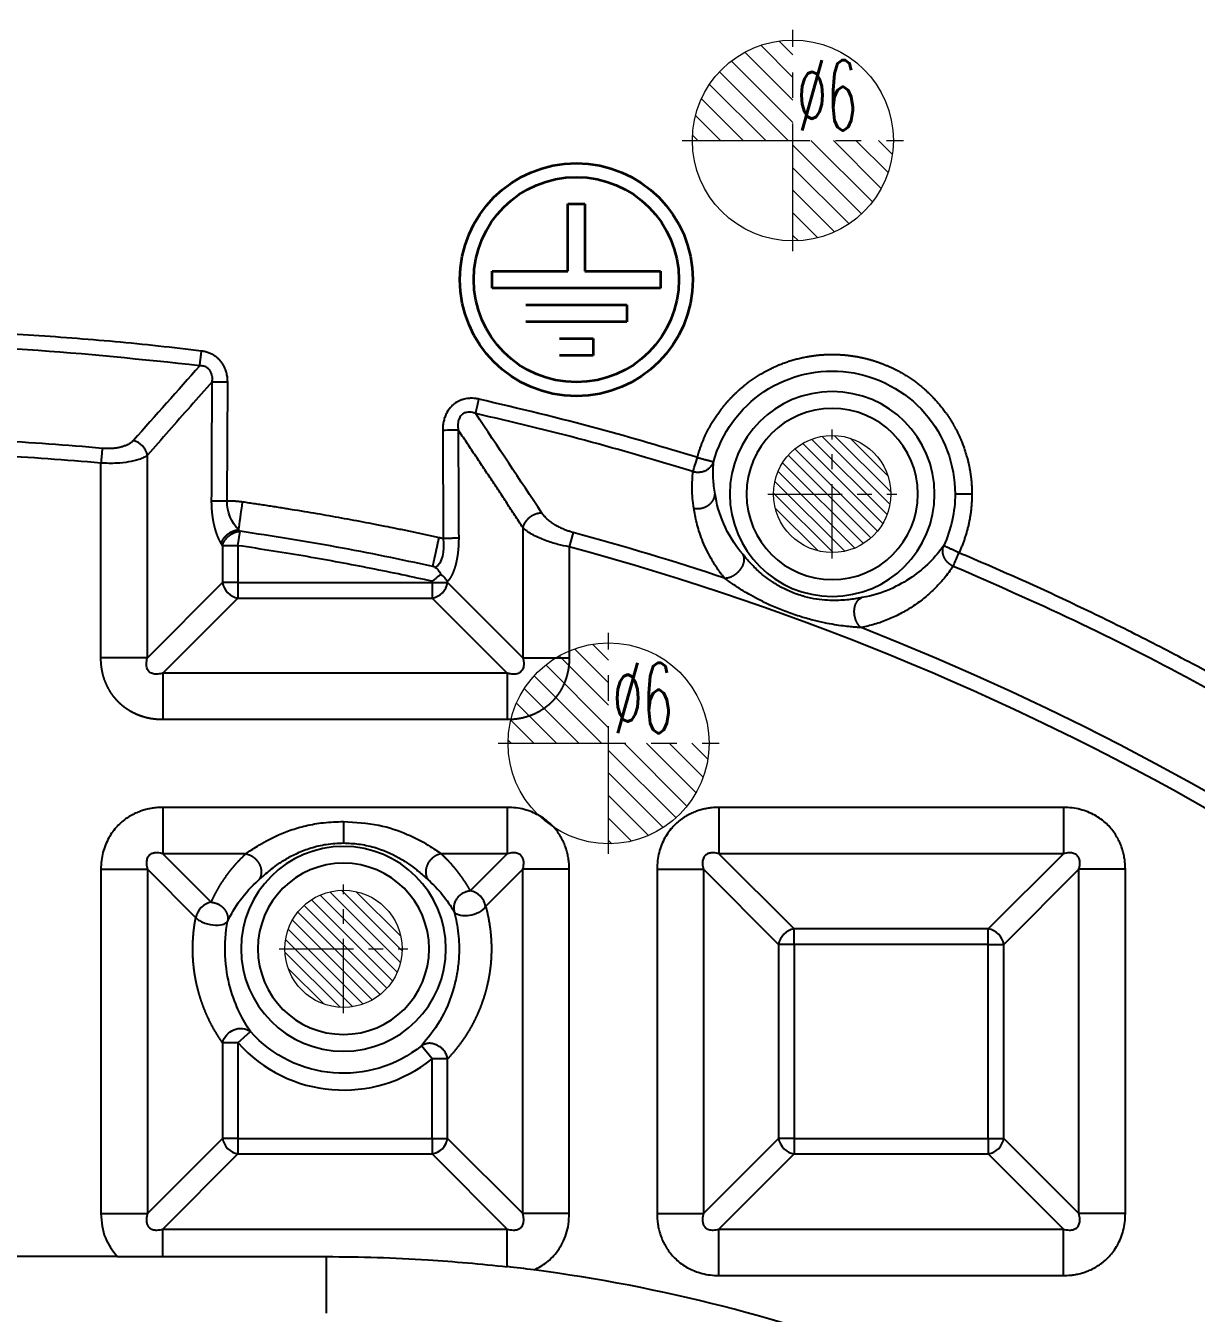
# Model space of a CAD drawing. Header units: millimetres. Extents: x 2595 to 3308, y 1499 to 1823.
# Drawn here: x 3153.11 to 3188.04, y 1719.47 to 1757.92 of the extents above; entities that cross this region are included whole.
import ezdxf
from ezdxf.lldxf.tags import DXFTag

# ---------------------------------------------------------------- set-up
doc = ezdxf.new("R2010")
doc.units = ezdxf.units.MM
doc.linetypes.add('CENTER', pattern=[2, 1.25, -0.25, 0.25, -0.25])
doc.layers.add('5', color=7, linetype='Continuous', true_color=0xffffff)
for name, color, linetype, lineweight in [('epin', 13, 'Continuous', 9), ('insert', 85, 'Continuous', 20), ('粗实线层', 7, 'Continuous', 35)]:
    doc.layers.add(name, color=color, linetype=linetype, lineweight=lineweight)
doc.styles.add('TXT05', font='txt.shx', dxfattribs={"width": 0.5, "bigfont": 'gbcbig.shx'})
tags = doc.linetypes.add('DASHED', pattern=[25.72, 12.86, -12.86]).pattern_tags.tags
tags[6:7] = [DXFTag(74, 4), DXFTag(75, 0), DXFTag(340, '0'), DXFTag(46, 0.0), DXFTag(50, 0.0), DXFTag(44, 0.0), DXFTag(45, 0.0)]
tags[4:5] = [DXFTag(74, 4), DXFTag(75, 0), DXFTag(340, '0'), DXFTag(46, 0.0), DXFTag(50, 0.0), DXFTag(44, 0.0), DXFTag(45, 0.0)]

# ---------------------------------------------------------------- blocks, each defined once
blk = doc.blocks.new('epin_ejp_6')
at = {"layer": 'epin'}
h = blk.add_hatch(dxfattribs=at)
h.set_pattern_fill('_ANSI31', color=123, scale=0.15, angle=90, style=0)
h.set_pattern_definition([(135, (-2656.51364, 153.2396), (-0.336759605, -0.336759605), [])])
h.paths.add_polyline_path([(0, 3, 0.414214), (-3, 0), (0, 0)])
h.paths.add_polyline_path([(3, 0), (0, 0), (0, -3, 0.414214)])
at = {"layer": 'epin', "color": 1, "linetype": 'CENTER', "ltscale": 3.048}
for p, q in [((0, -3.3), (0, 3.3)), ((-3.3, 0), (3.3, 0))]:
    blk.add_line(p, q, dxfattribs=at)
at = {"layer": 'epin'}
blk.add_circle((0, 0), 3, dxfattribs=at)
at = {"layer": 'epin', "color": 6, "style": 'TXT05', "width": 0.5}
blk.add_text('%%c6', height=2.1, dxfattribs=at).set_placement((0.12, 0.3))
blk = doc.blocks.new('insert_cir_3.5')
at = {"layer": 'insert'}
h = blk.add_hatch(dxfattribs=at)
h.set_pattern_fill('_ANSI31', color=123, scale=0.0875, angle=90, style=0)
h.set_pattern_definition([(135, (65.77148, -1049.4987), (-0.1964431, -0.1964431), [])])
h.paths.add_polyline_path([(-1.75, 0, 1), (1.75, 0, 1)])
at = {"layer": 'insert', "color": 1, "linetype": 'CENTER', "ltscale": 1.778}
for p, q in [((0, -1.925), (0, 1.925)), ((-1.925, 0), (1.925, 0))]:
    blk.add_line(p, q, dxfattribs=at)
at = {"layer": 'insert'}
blk.add_circle((0, 0), 1.75, dxfattribs=at)

msp = doc.modelspace()

# ---------------------------------------------------------------- linework, layer by layer
at = {"layer": '5', "color": 7, "linetype": 'Continuous'}
for p, q in [((3159.116, 1743.733), (3159.132, 1747.283)), ((3165.55, 1745.849), (3165.564, 1742.612)), ((3156.735, 1739.048), (3156.735, 1745.095)), ((3155.348, 1739.048), (3155.348, 1744.858)), ((3159.44, 1742.395), (3159.503, 1742.826)), ((3167.941, 1742.937), (3167.941, 1739.048)), ((3169.443, 1742.787), (3169.327, 1742.358)), ((3159.44, 1742.395), (3158.978, 1742.395)), ((3158.978, 1742.395), (3158.978, 1741.292)), ((3159.44, 1742.395), (3159.44, 1741.292)), ((3169.327, 1742.358), (3169.327, 1739.048)), ((3156.735, 1739.048), (3158.978, 1741.292)), ((3159.44, 1741.292), (3158.978, 1741.292)), ((3159.44, 1741.292), (3165.235, 1741.292)), ((3159.44, 1741.292), (3159.44, 1740.829)), ((3165.235, 1741.292), (3165.235, 1741.331)), ((3165.235, 1741.292), (3165.697, 1741.292)), ((3165.235, 1741.292), (3165.235, 1740.829)), ((3165.697, 1741.292), (3165.697, 1741.33)), ((3167.941, 1739.048), (3165.697, 1741.292)), ((3157.197, 1738.586), (3159.44, 1740.829)), ((3159.44, 1740.829), (3165.235, 1740.829)), ((3167.479, 1738.586), (3165.235, 1740.829)), ((3156.735, 1739.048), (3155.348, 1739.048)), ((3167.941, 1739.048), (3169.327, 1739.048)), ((3167.479, 1738.586), (3157.197, 1738.586)), ((3157.197, 1738.586), (3157.197, 1737.2)), ((3167.479, 1738.586), (3167.479, 1737.2)), ((3167.479, 1737.2), (3157.197, 1737.2)), ((3167.479, 1734.579), (3157.197, 1734.579)), ((3157.197, 1734.579), (3157.197, 1733.193)), ((3173.796, 1734.579), (3173.796, 1733.193)), ((3184.078, 1734.579), (3173.796, 1734.579)), ((3157.197, 1733.193), (3158.642, 1731.748)), ((3167.479, 1733.193), (3166.37, 1732.085)), ((3184.078, 1733.193), (3173.796, 1733.193)), ((3173.796, 1733.193), (3176.039, 1730.95)), ((3184.078, 1733.193), (3181.834, 1730.95)), ((3155.348, 1732.731), (3155.348, 1722.449)), ((3156.735, 1732.731), (3156.735, 1722.449)), ((3156.735, 1732.731), (3158.18, 1731.286)), ((3167.941, 1732.731), (3166.832, 1731.622)), ((3167.941, 1722.449), (3167.941, 1732.731)), ((3169.327, 1732.731), (3167.941, 1732.731)), ((3169.327, 1722.449), (3169.327, 1732.731)), ((3171.947, 1732.731), (3171.947, 1722.449)), ((3173.334, 1732.731), (3175.577, 1730.488)), ((3173.334, 1732.731), (3173.334, 1722.449)), ((3184.54, 1732.731), (3182.296, 1730.488)), ((3184.54, 1722.449), (3184.54, 1732.731)), ((3185.926, 1732.731), (3184.54, 1732.731)), ((3185.926, 1722.449), (3185.926, 1732.731)), ((3176.039, 1730.488), (3176.039, 1730.95)), ((3181.834, 1730.95), (3176.039, 1730.95)), ((3181.834, 1730.488), (3181.834, 1730.95)), ((3175.577, 1730.488), (3175.577, 1724.693)), ((3176.039, 1730.488), (3175.577, 1730.488)), ((3176.039, 1730.488), (3176.039, 1724.693)), ((3181.834, 1730.488), (3176.039, 1730.488)), ((3181.834, 1730.488), (3182.296, 1730.488)), ((3181.834, 1724.693), (3181.834, 1730.488)), ((3182.296, 1724.693), (3182.296, 1730.488)), ((3159.44, 1727.55), (3159.814, 1727.883)), ((3159.44, 1727.55), (3158.978, 1727.55)), ((3158.978, 1727.55), (3158.978, 1724.693)), ((3159.44, 1727.55), (3159.44, 1724.693)), ((3165.235, 1727.071), (3164.921, 1727.462)), ((3165.235, 1724.693), (3165.235, 1727.071)), ((3165.697, 1727.071), (3165.235, 1727.071)), ((3165.697, 1724.693), (3165.697, 1727.071)), ((3156.735, 1722.449), (3158.978, 1724.693)), ((3159.44, 1724.693), (3158.978, 1724.693)), ((3159.44, 1724.693), (3159.44, 1724.23)), ((3159.44, 1724.693), (3165.235, 1724.693)), ((3165.235, 1724.693), (3165.697, 1724.693)), ((3165.235, 1724.693), (3165.235, 1724.23)), ((3167.941, 1722.449), (3165.697, 1724.693)), ((3173.334, 1722.449), (3175.577, 1724.693)), ((3176.039, 1724.693), (3175.577, 1724.693)), ((3176.039, 1724.693), (3176.039, 1724.23)), ((3176.039, 1724.693), (3181.834, 1724.693)), ((3181.834, 1724.693), (3182.296, 1724.693)), ((3181.834, 1724.693), (3181.834, 1724.23)), ((3184.54, 1722.449), (3182.296, 1724.693)), ((3157.197, 1721.987), (3159.44, 1724.23)), ((3159.44, 1724.23), (3165.235, 1724.23)), ((3167.479, 1721.987), (3165.235, 1724.23)), ((3173.796, 1721.987), (3176.039, 1724.23)), ((3176.039, 1724.23), (3181.834, 1724.23)), ((3184.078, 1721.987), (3181.834, 1724.23)), ((3155.348, 1722.449), (3156.735, 1722.449)), ((3171.947, 1722.449), (3173.334, 1722.449)), ((3157.197, 1721.987), (3167.479, 1721.987)), ((3167.479, 1720.856), (3167.479, 1721.987)), ((3173.796, 1721.987), (3184.078, 1721.987)), ((3184.078, 1720.601), (3184.078, 1721.987)), ((3157.197, 1721.165), (3162.086, 1721.165)), ((3173.796, 1720.601), (3184.078, 1720.601))]:
    msp.add_line(p, q, dxfattribs=at)
at = {"layer": '5', "color": 7, "linetype": 'Continuous', "extrusion": (0, 0, -1)}
for centre, radius in [((-3177.176, 1743.938), 3.058), ((-3177.176, 1743.938), 2.557), ((-3162.589, 1730.357), 3.058), ((-3162.589, 1730.357), 2.557)]:
    msp.add_circle(centre, radius, dxfattribs=at)
for centre, radius, start, end in [((-3148.002, 1669.494), 100.07, 313.95835, 233.17746), ((-3148.002, 1669.494), 99.038, 101.06, 232.89885), ((-3162.589, 1730.357), 3.717, 231.1512, 318.2891)]:
    msp.add_arc(centre, radius, start, end, dxfattribs=at)
at = {"layer": '5', "color": 7, "linetype": 'DASHED'}
for radius, start, end in [(100.573, 306.62661, 226.18317), (100.572, 306.62578, 226.19708)]:
    msp.add_arc((3148.002, 1669.494), radius, start, end, dxfattribs=at)
at = {"layer": '5', "color": 7, "linetype": 'Continuous'}
for centre, radius, start, end in [((3148.002, 1669.494), 100.547, 306.63636, 233.36364), ((3148.002, 1669.494), 99.282, 307.04882, 79.04876), ((3148.002, 1669.494), 99.081, 307.09253, 78.95021), ((3148.002, 1663.458), 82.176, 84.84318, 87.07028), ((3148.002, 1663.458), 81.732, 84.84318, 87.07028), ((3148.002, 1663.458), 82.176, 71.58623, 74.87579), ((3148.002, 1663.458), 81.732, 15.12421, 74.87579), ((3148.002, 1663.458), 82.176, 15.12421, 68.56261), ((3162.589, 1730.357), 4.218, 221.7109, 308.8488), ((3162.086, 1673.518), 47.654, 55.0062, 82.5328)]:
    msp.add_arc(centre, radius, start, end, dxfattribs=at)
for centre, major_axis, ratio, start_param, end_param in [((3159.132, 1747.289), (-0.503, 0.002), 0.010472, 0.405965, 1.570843), ((3165.55, 1745.854), (0.503, 0.002), 0.010472, 4.712342, 5.877327), ((3156.273, 1745.095), (0.378, -0.331), 0.837527, 0.80745, 2.107858), ((3173.152, 1745.034), (-0.149, -0.48), 0.003102, 0.488697, 1.560794), ((3180.959, 1742.187), (0.195, 0.464), 0.004065, 3.63029, 4.702738), ((3159.44, 1741.292), (-0.356, 0.356), 0.854588, 0.863645, 2.277948), ((3165.235, 1741.292), (-0.356, -0.356), 0.854588, 0.863645, 2.277948), ((3166.37, 1731.623), (-0.356, 0.356), 0.854588, 4.005288, 5.419539), ((3158.647, 1731.287), (-0.356, -0.356), 0.854588, 4.01705, 5.419587), ((3176.039, 1730.488), (0.356, 0.356), 0.854588, 0.863645, 2.277948), ((3181.834, 1730.488), (0.356, -0.356), 0.854588, 0.863645, 2.277948), ((3159.44, 1724.693), (-0.356, 0.356), 0.854588, 0.863645, 2.277948), ((3165.235, 1724.693), (-0.356, -0.356), 0.854588, 0.863645, 2.277948), ((3176.039, 1724.693), (-0.356, 0.356), 0.854588, 0.863645, 2.277948), ((3181.834, 1724.693), (-0.356, -0.356), 0.854588, 0.863645, 2.277948)]:
    msp.add_ellipse(centre, major_axis=major_axis, ratio=ratio, start_param=start_param, end_param=end_param, dxfattribs=at)
for points, degree, knots in [([(3158.352, 1748.206), (3157.922, 1748.257), (3157.063, 1748.358), (3155.342, 1748.529), (3153.187, 1748.694), (3150.597, 1748.812), (3148.003, 1748.852), (3145.41, 1748.813), (3142.819, 1748.694), (3140.664, 1748.529), (3138.942, 1748.359), (3138.083, 1748.257), (3137.653, 1748.206)], 3, [0, 0, 0, 0, 0.062585, 0.125101, 0.25002, 0.374944, 0.499955, 0.624971, 0.749912, 0.874859, 0.937394, 1, 1, 1, 1]), ([(3158.298, 1747.77), (3156.586, 1747.95), (3153.163, 1748.309), (3148.575, 1748.433), (3144.565, 1748.352), (3141.129, 1748.15), (3138.848, 1747.897), (3137.706, 1747.77)], 3, [0, 0, 0, 0, 0.250204, 0.499978, 0.666451, 0.833125, 1, 1, 1, 1]), ([(3159.132, 1747.283), (3159.132, 1747.312), (3159.13, 1747.385), (3159.114, 1747.5), (3159.085, 1747.607), (3159.051, 1747.694), (3159.016, 1747.765), (3158.973, 1747.836), (3158.919, 1747.908), (3158.853, 1747.977), (3158.775, 1748.043), (3158.684, 1748.102), (3158.582, 1748.15), (3158.47, 1748.187), (3158.392, 1748.2), (3158.352, 1748.206)], 3, [0, 0, 0, 0, 0.065766, 0.163428, 0.261732, 0.316428, 0.375145, 0.438037, 0.505315, 0.577224, 0.653934, 0.735385, 0.820711, 0.908535, 1, 1, 1, 1]), ([(3158.67, 1747.289), (3158.673, 1747.33), (3158.681, 1747.421), (3158.654, 1747.542), (3158.598, 1747.641), (3158.524, 1747.712), (3158.42, 1747.762), (3158.34, 1747.767), (3158.298, 1747.77)], 3, [0, 0, 0, 0, 0.181661, 0.398191, 0.522698, 0.66089, 0.818708, 1, 1, 1, 1]), ([(3173.152, 1745.029), (3173.253, 1745.4), (3173.414, 1745.737), (3173.574, 1746.07), (3173.904, 1746.526), (3174.151, 1746.81), (3174.286, 1746.94), (3174.558, 1747.203), (3175.027, 1747.515), (3175.357, 1747.693), (3175.874, 1747.915), (3176.424, 1748.042), (3176.796, 1748.093), (3177.17, 1748.11), (3177.545, 1748.094), (3177.918, 1748.044), (3178.284, 1747.961), (3178.64, 1747.845), (3178.986, 1747.697), (3179.483, 1747.43), (3179.923, 1747.08), (3180.194, 1746.82), (3180.564, 1746.397), (3180.757, 1746.071), (3180.853, 1745.909), (3181.016, 1745.57), (3181.214, 1745.044), (3181.28, 1744.682), (3181.347, 1744.316), (3181.346, 1743.932)], 2, [0, 0, 0, 0.0625, 0.0625, 0.125, 0.15625, 0.1875, 0.1875, 0.25, 0.28125, 0.3125, 0.375, 0.40625, 0.4375, 0.46875, 0.5, 0.53125, 0.5625, 0.59375, 0.625, 0.6875, 0.71875, 0.75, 0.8125, 0.8125, 0.84375, 0.875, 0.9375, 0.9375, 1, 1, 1]), ([(3173.635, 1744.903), (3173.866, 1745.752), (3174.413, 1746.51), (3175.879, 1747.484), (3176.791, 1747.694), (3178.535, 1747.461), (3179.36, 1747.019), (3180.517, 1745.694), (3180.846, 1744.818), (3180.845, 1743.938)], 3, [0, 0, 0, 0, 0.25, 0.25, 0.5, 0.5, 0.75, 0.75, 1, 1, 1, 1]), ([(3166.632, 1746.77), (3166.599, 1746.777), (3166.536, 1746.789), (3166.45, 1746.796), (3166.377, 1746.796), (3166.282, 1746.79), (3166.179, 1746.77), (3166.072, 1746.732), (3165.992, 1746.693), (3165.925, 1746.651), (3165.869, 1746.608), (3165.779, 1746.526), (3165.689, 1746.407), (3165.617, 1746.253), (3165.578, 1746.124), (3165.554, 1745.988), (3165.551, 1745.896), (3165.55, 1745.849)], 3, [0, 0, 0, 0, 0.05972, 0.117123, 0.154687, 0.192351, 0.289997, 0.342521, 0.398625, 0.45023, 0.486688, 0.52497, 0.671703, 0.751074, 0.832484, 0.915203, 1, 1, 1, 1]), ([(3173.152, 1745.029), (3172.169, 1745.324), (3170.014, 1745.971), (3167.823, 1746.489), (3166.632, 1746.77)], 3, [0, 0, 0, 0, 0.455988, 1, 1, 1, 1]), ([(3166.535, 1746.342), (3166.504, 1746.353), (3166.447, 1746.373), (3166.357, 1746.385), (3166.269, 1746.38), (3166.195, 1746.356), (3166.14, 1746.32), (3166.099, 1746.282), (3166.063, 1746.232), (3166.034, 1746.172), (3166.014, 1746.101), (3165.999, 1745.994), (3166.007, 1745.911), (3166.012, 1745.854)], 3, [0, 0, 0, 0, 0.106222, 0.20187, 0.294861, 0.392382, 0.445813, 0.504329, 0.569491, 0.642244, 0.722393, 0.809114, 1, 1, 1, 1]), ([(3173.021, 1744.61), (3171.944, 1744.932), (3169.799, 1745.574), (3167.619, 1746.087), (3166.535, 1746.342)], 3, [0, 0, 0, 0, 0.502352, 1, 1, 1, 1]), ([(3156.735, 1745.095), (3156.698, 1745.071), (3156.628, 1745.024), (3156.448, 1744.953), (3156.187, 1744.89), (3155.8, 1744.846), (3155.508, 1744.854), (3155.348, 1744.858)], 3, [0, 0, 0, 0, 0.14749, 0.280146, 0.51014, 0.732288, 1, 1, 1, 1]), ([(3173.021, 1744.61), (3173.037, 1744.606), (3173.069, 1744.599), (3173.118, 1744.593), (3173.167, 1744.591), (3173.215, 1744.593), (3173.264, 1744.599), (3173.327, 1744.613), (3173.387, 1744.635), (3173.442, 1744.665), (3173.493, 1744.699), (3173.55, 1744.75), (3173.604, 1744.822), (3173.625, 1744.876), (3173.635, 1744.903)], 3, [0, 0, 0, 0, 0.062537, 0.125075, 0.187612, 0.25015, 0.312687, 0.375224, 0.50015, 0.562688, 0.625225, 0.75015, 0.875075, 1, 1, 1, 1]), ([(3173.678, 1743.938), (3173.651, 1744.093), (3173.618, 1744.402), (3173.622, 1744.72), (3173.634, 1744.886), (3173.635, 1744.903)], 3, [0, 0, 0, 0, 0.47109, 0.948745, 1, 1, 1, 1]), ([(3173.044, 1743.514), (3173.031, 1743.612), (3173.006, 1743.807), (3172.995, 1744.087), (3172.999, 1744.355), (3173.014, 1744.526), (3173.021, 1744.61)], 3, [0, 0, 0, 0, 0.263265, 0.518454, 0.764417, 1, 1, 1, 1]), ([(3181.346, 1743.932), (3181.346, 1743.484), (3181.25, 1743.046), (3181.152, 1742.598), (3180.959, 1742.182)], 2, [0, 0, 0, 0.5, 0.5, 1, 1, 1]), ([(3158.938, 1742.459), (3158.888, 1742.547), (3158.845, 1742.649), (3158.794, 1742.774), (3158.755, 1742.916), (3158.732, 1743), (3158.715, 1743.087), (3158.695, 1743.183), (3158.682, 1743.287), (3158.667, 1743.397), (3158.661, 1743.507), (3158.653, 1743.621), (3158.654, 1743.738)], 2, [0, 0, 0, 0.25, 0.25, 0.5, 0.5, 0.625, 0.625, 0.75, 0.75, 0.875, 0.875, 1, 1, 1]), ([(3159.116, 1743.733), (3159.222, 1743.739), (3159.348, 1743.73), (3159.457, 1743.723), (3159.579, 1743.706)], 2, [0, 0, 0, 0.5, 0.5, 1, 1, 1]), ([(3173.96, 1741.426), (3173.883, 1741.525), (3173.731, 1741.722), (3173.554, 1742.014), (3173.407, 1742.299), (3173.289, 1742.574), (3173.198, 1742.832), (3173.109, 1743.146), (3173.069, 1743.369), (3173.044, 1743.514)], 3, [0, 0, 0, 0, 0.137247, 0.273241, 0.408963, 0.541026, 0.665797, 0.783449, 1, 1, 1, 1]), ([(3159.503, 1742.826), (3159.499, 1742.829), (3159.492, 1742.837), (3159.478, 1742.852), (3159.467, 1742.863), (3159.46, 1742.871)], 3, [0, 0, 0, 0, 0.250862, 0.501136, 1, 1, 1, 1]), ([(3165.256, 1741.775), (3164.3, 1741.977), (3162.392, 1742.38), (3160.464, 1742.677), (3159.503, 1742.826)], 3, [0, 0, 0, 0, 0.501329, 1, 1, 1, 1]), ([(3169.327, 1742.358), (3169.213, 1742.381), (3168.965, 1742.432), (3168.664, 1742.529), (3168.421, 1742.627), (3168.237, 1742.718), (3168.1, 1742.803), (3168.002, 1742.877), (3167.962, 1742.916), (3167.941, 1742.937)], 3, [0, 0, 0, 0, 0.18772, 0.410197, 0.537429, 0.67691, 0.830281, 0.913057, 1, 1, 1, 1]), ([(3166.027, 1742.618), (3166.027, 1742.559), (3166.024, 1742.443), (3166.017, 1742.328), (3166.006, 1742.213), (3165.992, 1742.101), (3165.974, 1741.996), (3165.964, 1741.946), (3165.944, 1741.85), (3165.918, 1741.763), (3165.894, 1741.682), (3165.865, 1741.611), (3165.838, 1741.546), (3165.808, 1741.49), (3165.781, 1741.441), (3165.752, 1741.398), (3165.726, 1741.361), (3165.697, 1741.33)], 2, [0, 0, 0, 0.0625, 0.125, 0.1875, 0.25, 0.3125, 0.375, 0.375, 0.5, 0.5, 0.625, 0.625, 0.75, 0.75, 0.875, 0.875, 1, 1, 1]), ([(3180.505, 1742.398), (3180.255, 1742.046), (3179.943, 1741.726), (3179.156, 1741.185), (3178.686, 1740.955), (3178.061, 1740.843)], 3, [0, 0, 0, 0, 0.5, 0.5, 1, 1, 1, 1]), ([(3180.959, 1742.182), (3180.945, 1742.189), (3180.917, 1742.202), (3180.861, 1742.228), (3180.793, 1742.26), (3180.716, 1742.296), (3180.649, 1742.328), (3180.592, 1742.355), (3180.531, 1742.384), (3180.515, 1742.392), (3180.505, 1742.398)], 3, [0, 0, 0, 0, 0.062627, 0.125253, 0.250371, 0.375489, 0.500607, 0.625726, 0.750844, 1, 1, 1, 1]), ([(3174.619, 1742.006), (3174.614, 1742.012), (3174.576, 1742.055), (3174.543, 1742.095), (3174.514, 1742.129)], 3, [0, 0, 0, 0, 0.135086, 1, 1, 1, 1]), ([(3177.864, 1740.81), (3177.859, 1740.809), (3177.826, 1740.804), (3177.728, 1740.789), (3177.55, 1740.769), (3177.304, 1740.755), (3177.022, 1740.76), (3176.702, 1740.793), (3176.349, 1740.866), (3175.989, 1740.987), (3175.655, 1741.145), (3175.372, 1741.318), (3175.144, 1741.488), (3174.963, 1741.645), (3174.819, 1741.785), (3174.708, 1741.904), (3174.645, 1741.976), (3174.619, 1742.006)], 3, [0, 0, 0, 0, 0.004362, 0.032453, 0.093311, 0.161134, 0.236964, 0.322203, 0.419258, 0.524817, 0.62554, 0.714451, 0.790432, 0.854814, 0.91024, 0.959946, 1, 1, 1, 1]), ([(3230.886, 1682.375), (3230.774, 1682.868), (3230.587, 1683.69), (3230.181, 1685.324), (3229.655, 1687.273), (3228.925, 1689.69), (3228.123, 1692.085), (3227.25, 1694.456), (3225.992, 1697.581), (3224.595, 1700.649), (3223.064, 1703.65), (3221.848, 1705.867), (3220.567, 1708.046), (3219.221, 1710.187), (3217.813, 1712.287), (3216.342, 1714.344), (3214.81, 1716.357), (3213.042, 1718.542), (3211.383, 1720.453), (3209.858, 1722.106), (3208.301, 1723.729), (3206.696, 1725.305), (3205.045, 1726.833), (3203.363, 1728.328), (3201.206, 1730.133), (3198.533, 1732.195), (3195.779, 1734.149), (3193.085, 1735.905), (3190.465, 1737.478), (3188.215, 1738.726), (3186.217, 1739.762), (3184.485, 1740.61), (3182.734, 1741.421), (3181.551, 1741.928), (3180.959, 1742.182)], 3, [0, 0, 0, 0, 0.018742, 0.031225, 0.062408, 0.093591, 0.124793, 0.156008, 0.187226, 0.249657, 0.280882, 0.312113, 0.343347, 0.374585, 0.405827, 0.437072, 0.46832, 0.499572, 0.541246, 0.562086, 0.582927, 0.624613, 0.645459, 0.666306, 0.708004, 0.749705, 0.79141, 0.833124, 0.868888, 0.904646, 0.928473, 0.952296, 0.976132, 1, 1, 1, 1]), ([(3165.33, 1741.745), (3165.318, 1741.75), (3165.299, 1741.758), (3165.275, 1741.768), (3165.263, 1741.773), (3165.256, 1741.775)], 3, [0, 0, 0, 0, 0.49569, 0.746756, 1, 1, 1, 1]), ([(3165.33, 1741.745), (3165.339, 1741.741), (3165.347, 1741.736), (3165.381, 1741.709), (3165.403, 1741.683), (3165.449, 1741.62), (3165.473, 1741.581), (3165.493, 1741.538)], 3, [0, 0, 0, 0, 0.101522, 0.101522, 0.498965, 0.498965, 1, 1, 1, 1]), ([(3180.788, 1741.778), (3180.7, 1741.655), (3180.529, 1741.418), (3180.23, 1741.098), (3179.913, 1740.815), (3179.576, 1740.57), (3179.221, 1740.36), (3178.846, 1740.185), (3178.459, 1740.044), (3178.174, 1739.979), (3178.036, 1739.948)], 3, [0, 0, 0, 0, 0.152849, 0.296554, 0.431597, 0.558854, 0.679088, 0.792711, 0.900262, 1, 1, 1, 1]), ([(3230.453, 1682.282), (3230.048, 1683.96), (3229.263, 1687.217), (3227.705, 1692.041), (3225.917, 1696.684), (3223.134, 1702.783), (3219.007, 1710.051), (3213.023, 1718.163), (3207.254, 1724.297), (3202.234, 1728.756), (3198.519, 1731.681), (3194.927, 1734.206), (3191.489, 1736.384), (3187.982, 1738.373), (3184.423, 1740.188), (3181.996, 1741.25), (3180.788, 1741.778)], 3, [0, 0, 0, 0, 0.06434, 0.124807, 0.188791, 0.249681, 0.374568, 0.499516, 0.624521, 0.687626, 0.749634, 0.800654, 0.851201, 0.901275, 0.950875, 1, 1, 1, 1]), ([(3165.235, 1741.331), (3165.257, 1741.349), (3165.302, 1741.385), (3165.364, 1741.435), (3165.429, 1741.487), (3165.47, 1741.52), (3165.493, 1741.538)], 3, [0, 0, 0, 0, 0.249918, 0.499905, 0.714226, 1, 1, 1, 1]), ([(3165.493, 1741.538), (3165.515, 1741.522), (3165.559, 1741.488), (3165.635, 1741.418), (3165.672, 1741.365), (3165.697, 1741.33)], 3, [0, 0, 0, 0, 0.24821, 0.49778, 1, 1, 1, 1]), ([(3178.036, 1739.948), (3177.992, 1739.951), (3177.892, 1739.958), (3177.714, 1739.973), (3177.495, 1739.997), (3177.234, 1740.034), (3176.929, 1740.091), (3176.577, 1740.173), (3176.182, 1740.286), (3175.77, 1740.43), (3175.378, 1740.592), (3175.039, 1740.754), (3174.76, 1740.904), (3174.484, 1741.066), (3174.26, 1741.212), (3174.074, 1741.343), (3173.997, 1741.399), (3173.96, 1741.426)], 3, [0, 0, 0, 0, 0.033646, 0.075149, 0.125223, 0.184562, 0.2539, 0.33429, 0.427693, 0.530194, 0.62763, 0.712323, 0.782906, 0.840705, 0.928661, 0.964991, 1, 1, 1, 1]), ([(3178.061, 1740.843), (3178.019, 1740.836), (3177.958, 1740.825), (3177.886, 1740.813), (3177.864, 1740.81)], 3, [0, 0, 0, 0, 0.687807, 1, 1, 1, 1]), ([(3157.197, 1737.2), (3157.106, 1737.2), (3157.016, 1737.208), (3156.929, 1737.215), (3156.763, 1737.244), (3156.601, 1737.287), (3156.523, 1737.315), (3156.443, 1737.344), (3156.367, 1737.38), (3156.288, 1737.416), (3156.214, 1737.46), (3156.139, 1737.505), (3155.996, 1737.61), (3155.863, 1737.732), (3155.741, 1737.87), (3155.632, 1738.023), (3155.539, 1738.19), (3155.463, 1738.367), (3155.406, 1738.554), (3155.368, 1738.744), (3155.359, 1738.843), (3155.348, 1738.945), (3155.348, 1739.048)], 2, [0, 0, 0, 0.0625, 0.0625, 0.125, 0.1875, 0.25, 0.25, 0.3125, 0.3125, 0.375, 0.375, 0.4375, 0.5, 0.5625, 0.625, 0.6875, 0.75, 0.8125, 0.875, 0.9375, 0.9375, 1, 1, 1]), ([(3157.197, 1738.586), (3157.174, 1738.58), (3157.125, 1738.568), (3157.052, 1738.557), (3156.98, 1738.556), (3156.914, 1738.565), (3156.854, 1738.586), (3156.801, 1738.619), (3156.758, 1738.664), (3156.727, 1738.722), (3156.708, 1738.792), (3156.704, 1738.871), (3156.712, 1738.957), (3156.726, 1739.018), (3156.735, 1739.048)], 3, [0, 0, 0, 0, 0.068003, 0.148235, 0.2261, 0.30492, 0.385248, 0.467231, 0.551314, 0.638006, 0.727011, 0.817348, 0.908738, 1, 1, 1, 1]), ([(3169.327, 1739.048), (3169.327, 1738.957), (3169.319, 1738.867), (3169.312, 1738.78), (3169.283, 1738.614), (3169.24, 1738.452), (3169.212, 1738.375), (3169.183, 1738.294), (3169.147, 1738.218), (3169.11, 1738.14), (3169.067, 1738.066), (3169.022, 1737.99), (3168.916, 1737.848), (3168.795, 1737.714), (3168.657, 1737.592), (3168.504, 1737.483), (3168.337, 1737.39), (3168.159, 1737.315), (3167.973, 1737.257), (3167.783, 1737.22), (3167.684, 1737.21), (3167.582, 1737.2), (3167.479, 1737.2)], 2, [0, 0, 0, 0.0625, 0.0625, 0.125, 0.1875, 0.25, 0.25, 0.3125, 0.3125, 0.375, 0.375, 0.4375, 0.5, 0.5625, 0.625, 0.6875, 0.75, 0.8125, 0.875, 0.9375, 0.9375, 1, 1, 1]), ([(3167.941, 1739.048), (3167.947, 1739.026), (3167.959, 1738.976), (3167.97, 1738.904), (3167.971, 1738.832), (3167.961, 1738.765), (3167.941, 1738.705), (3167.908, 1738.653), (3167.863, 1738.61), (3167.805, 1738.578), (3167.735, 1738.56), (3167.656, 1738.555), (3167.57, 1738.563), (3167.509, 1738.577), (3167.479, 1738.586)], 3, [0, 0, 0, 0, 0.068003, 0.148235, 0.2261, 0.30492, 0.385248, 0.467231, 0.551314, 0.638006, 0.727011, 0.817348, 0.908738, 1, 1, 1, 1]), ([(3157.197, 1734.579), (3157.126, 1734.577), (3157.006, 1734.574), (3156.838, 1734.55), (3156.694, 1734.519), (3156.553, 1734.477), (3156.412, 1734.422), (3156.266, 1734.352), (3156.118, 1734.261), (3155.971, 1734.149), (3155.828, 1734.013), (3155.695, 1733.852), (3155.577, 1733.667), (3155.479, 1733.459), (3155.405, 1733.231), (3155.357, 1732.986), (3155.351, 1732.817), (3155.348, 1732.731)], 3, [0, 0, 0, 0, 0.072851, 0.122845, 0.174858, 0.223041, 0.274463, 0.329748, 0.38903, 0.452408, 0.51978, 0.591113, 0.666185, 0.744828, 0.826536, 0.911136, 1, 1, 1, 1]), ([(3169.327, 1732.731), (3169.325, 1732.802), (3169.322, 1732.921), (3169.298, 1733.09), (3169.267, 1733.233), (3169.225, 1733.375), (3169.17, 1733.516), (3169.099, 1733.661), (3169.009, 1733.81), (3168.897, 1733.957), (3168.76, 1734.1), (3168.6, 1734.233), (3168.414, 1734.351), (3168.206, 1734.449), (3167.979, 1734.523), (3167.734, 1734.571), (3167.565, 1734.576), (3167.479, 1734.579)], 3, [0, 0, 0, 0, 0.072851, 0.122845, 0.174858, 0.223041, 0.274463, 0.329748, 0.38903, 0.452408, 0.51978, 0.591113, 0.666185, 0.744828, 0.826536, 0.911136, 1, 1, 1, 1]), ([(3173.796, 1734.579), (3173.725, 1734.577), (3173.605, 1734.574), (3173.437, 1734.55), (3173.293, 1734.519), (3173.152, 1734.477), (3173.011, 1734.422), (3172.865, 1734.352), (3172.717, 1734.261), (3172.57, 1734.149), (3172.427, 1734.013), (3172.294, 1733.852), (3172.176, 1733.667), (3172.078, 1733.459), (3172.004, 1733.231), (3171.956, 1732.986), (3171.95, 1732.817), (3171.947, 1732.731)], 3, [0, 0, 0, 0, 0.072851, 0.122845, 0.174858, 0.223041, 0.274463, 0.329748, 0.38903, 0.452408, 0.51978, 0.591113, 0.666185, 0.744828, 0.826536, 0.911136, 1, 1, 1, 1]), ([(3185.926, 1732.731), (3185.924, 1732.802), (3185.921, 1732.921), (3185.897, 1733.09), (3185.866, 1733.233), (3185.824, 1733.375), (3185.769, 1733.516), (3185.698, 1733.661), (3185.608, 1733.81), (3185.496, 1733.957), (3185.359, 1734.1), (3185.199, 1734.233), (3185.013, 1734.351), (3184.805, 1734.449), (3184.578, 1734.523), (3184.333, 1734.571), (3184.164, 1734.576), (3184.078, 1734.579)], 3, [0, 0, 0, 0, 0.072851, 0.122845, 0.174858, 0.223041, 0.274463, 0.329748, 0.38903, 0.452408, 0.51978, 0.591113, 0.666185, 0.744828, 0.826536, 0.911136, 1, 1, 1, 1]), ([(3159.672, 1733.193), (3159.779, 1733.269), (3160.026, 1733.442), (3160.514, 1733.712), (3161.012, 1733.908), (3161.478, 1734.042), (3162.011, 1734.139), (3162.39, 1734.152), (3162.589, 1734.159)], 3, [0, 0, 0, 0, 0.167987, 0.384484, 0.514472, 0.659847, 0.821357, 1, 1, 1, 1]), ([(3162.589, 1734.159), (3162.943, 1734.137), (3163.599, 1734.098), (3164.463, 1733.813), (3165.021, 1733.519), (3165.34, 1733.31), (3165.452, 1733.231), (3165.507, 1733.193)], 3, [0, 0, 0, 0, 0.316612, 0.587759, 0.812914, 0.907931, 1, 1, 1, 1]), ([(3157.197, 1733.193), (3157.173, 1733.199), (3157.118, 1733.214), (3157.045, 1733.223), (3156.983, 1733.222), (3156.925, 1733.216), (3156.851, 1733.195), (3156.782, 1733.145), (3156.742, 1733.088), (3156.72, 1733.033), (3156.707, 1732.97), (3156.703, 1732.864), (3156.722, 1732.786), (3156.735, 1732.731)], 3, [0, 0, 0, 0, 0.093419, 0.212052, 0.262993, 0.313654, 0.413883, 0.514736, 0.570157, 0.632578, 0.705029, 0.789605, 1, 1, 1, 1]), ([(3158.642, 1731.748), (3158.717, 1731.917), (3158.805, 1732.079), (3158.905, 1732.26), (3159.019, 1732.43), (3159.129, 1732.592), (3159.254, 1732.747), (3159.347, 1732.861), (3159.446, 1732.967), (3159.554, 1733.083), (3159.672, 1733.193)], 2, [0, 0, 0, 0.25, 0.25, 0.5, 0.5, 0.714286, 0.714286, 0.857143, 0.857143, 1, 1, 1]), ([(3160.396, 1732.705), (3160.456, 1732.754), (3160.603, 1732.866), (3160.875, 1733.046), (3161.22, 1733.228), (3161.624, 1733.382), (3162.087, 1733.494), (3162.417, 1733.51), (3162.589, 1733.517)], 3, [0, 0, 0, 0, 0.119603, 0.270226, 0.431585, 0.605388, 0.794009, 1, 1, 1, 1]), ([(3162.589, 1733.517), (3162.739, 1733.511), (3163.047, 1733.499), (3163.615, 1733.374), (3164.129, 1733.154), (3164.535, 1732.896), (3164.721, 1732.756), (3164.811, 1732.682), (3164.828, 1732.668)], 3, [0, 0, 0, 0, 0.173544, 0.35787, 0.67525, 0.823155, 0.965888, 1, 1, 1, 1]), ([(3165.507, 1733.193), (3165.633, 1733.075), (3165.868, 1732.82), (3165.976, 1732.682), (3166.085, 1732.543), (3166.183, 1732.394), (3166.283, 1732.243), (3166.37, 1732.085)], 2, [0, 0, 0, 0.25, 0.5, 0.5, 0.75, 0.75, 1, 1, 1]), ([(3167.941, 1732.731), (3167.947, 1732.755), (3167.962, 1732.81), (3167.97, 1732.883), (3167.97, 1732.945), (3167.964, 1733.003), (3167.943, 1733.077), (3167.893, 1733.146), (3167.836, 1733.186), (3167.781, 1733.208), (3167.717, 1733.221), (3167.612, 1733.225), (3167.534, 1733.206), (3167.479, 1733.193)], 3, [0, 0, 0, 0, 0.093419, 0.212052, 0.262993, 0.313654, 0.413883, 0.514736, 0.570157, 0.632578, 0.705029, 0.789605, 1, 1, 1, 1]), ([(3173.796, 1733.193), (3173.772, 1733.199), (3173.717, 1733.214), (3173.644, 1733.223), (3173.582, 1733.222), (3173.524, 1733.216), (3173.45, 1733.195), (3173.381, 1733.145), (3173.341, 1733.088), (3173.319, 1733.033), (3173.306, 1732.97), (3173.302, 1732.864), (3173.321, 1732.786), (3173.334, 1732.731)], 3, [0, 0, 0, 0, 0.093419, 0.212052, 0.262993, 0.313654, 0.413883, 0.514736, 0.570157, 0.632578, 0.705029, 0.789605, 1, 1, 1, 1]), ([(3184.54, 1732.731), (3184.546, 1732.755), (3184.561, 1732.81), (3184.569, 1732.883), (3184.569, 1732.945), (3184.563, 1733.003), (3184.542, 1733.077), (3184.492, 1733.146), (3184.435, 1733.186), (3184.38, 1733.208), (3184.316, 1733.221), (3184.211, 1733.225), (3184.133, 1733.206), (3184.078, 1733.193)], 3, [0, 0, 0, 0, 0.093419, 0.212052, 0.262993, 0.313654, 0.413883, 0.514736, 0.570157, 0.632578, 0.705029, 0.789605, 1, 1, 1, 1]), ([(3160.06, 1732.415), (3160.101, 1732.451), (3160.185, 1732.527), (3160.309, 1732.634), (3160.385, 1732.696), (3160.396, 1732.705)], 3, [0, 0, 0, 0, 0.446718, 0.921976, 1, 1, 1, 1]), ([(3164.828, 1732.668), (3164.879, 1732.625), (3164.99, 1732.53), (3165.072, 1732.456), (3165.118, 1732.414)], 3, [0, 0, 0, 0, 0.430746, 1, 1, 1, 1]), ([(3165.118, 1732.415), (3165.192, 1732.345), (3165.345, 1732.202), (3165.624, 1731.887), (3165.784, 1731.636), (3165.895, 1731.463)], 3, [0, 0, 0, 0, 0.225134, 0.466523, 1, 1, 1, 1]), ([(3166.37, 1732.085), (3166.351, 1732.082), (3166.314, 1732.078), (3166.258, 1732.064), (3166.204, 1732.044), (3166.153, 1732.019), (3166.104, 1731.989), (3166.058, 1731.954), (3166.017, 1731.915), (3165.98, 1731.871), (3165.948, 1731.825), (3165.922, 1731.776), (3165.901, 1731.725), (3165.887, 1731.672), (3165.879, 1731.619), (3165.878, 1731.566), (3165.882, 1731.514), (3165.891, 1731.48), (3165.895, 1731.463)], 3, [0, 0, 0, 0, 0.062499, 0.124998, 0.187497, 0.249997, 0.312497, 0.374996, 0.437496, 0.499997, 0.562497, 0.624997, 0.687498, 0.749998, 0.812498, 0.874999, 0.9375, 1, 1, 1, 1]), ([(3166.832, 1731.622), (3166.917, 1731.315), (3166.96, 1730.998), (3166.981, 1730.842), (3167.003, 1730.53), (3167.004, 1730.373), (3167.005, 1730.054), (3166.964, 1729.74), (3166.943, 1729.582), (3166.88, 1729.266), (3166.838, 1729.113), (3166.757, 1728.813), (3166.637, 1728.524), (3166.523, 1728.249), (3166.375, 1727.989), (3166.231, 1727.738), (3166.059, 1727.505), (3165.891, 1727.278), (3165.697, 1727.071)], 2, [0, 0, 0, 0.125, 0.125, 0.1875, 0.25, 0.25, 0.375, 0.375, 0.4375, 0.5, 0.5, 0.625, 0.625, 0.75, 0.75, 0.875, 0.875, 1, 1, 1]), ([(3166.832, 1731.622), (3166.756, 1731.488), (3166.523, 1731.378), (3166.184, 1731.318), (3165.95, 1731.352), (3165.895, 1731.463)], 3, [0, 0, 0, 0, 0.5, 0.5, 1, 1, 1, 1]), ([(3158.978, 1727.55), (3158.846, 1727.739), (3158.733, 1727.938), (3158.616, 1728.142), (3158.52, 1728.356), (3158.42, 1728.577), (3158.343, 1728.808), (3158.303, 1728.926), (3158.236, 1729.168), (3158.181, 1729.412), (3158.138, 1729.661), (3158.094, 1730.035), (3158.087, 1730.533), (3158.109, 1730.783), (3158.131, 1731.037), (3158.18, 1731.286)], 2, [0, 0, 0, 0.125, 0.125, 0.25, 0.25, 0.375, 0.375, 0.4375, 0.5, 0.5625, 0.625, 0.75, 0.875, 0.875, 1, 1, 1]), ([(3158.18, 1731.286), (3158.204, 1731.263), (3158.253, 1731.216), (3158.418, 1731.126), (3158.691, 1731.057), (3159.013, 1731.063), (3159.09, 1731.135), (3159.129, 1731.171)], 3, [0, 0, 0, 0, 0.127757, 0.252054, 0.502244, 0.751367, 1, 1, 1, 1]), ([(3165.895, 1731.463), (3165.943, 1731.253), (3166.012, 1730.95), (3166.043, 1730.483), (3166.039, 1730.105), (3166.004, 1729.768), (3165.952, 1729.48), (3165.698, 1728.415), (3165.295, 1727.92), (3164.921, 1727.462)], 3, [0, 0, 0, 0, 0.129781, 0.187912, 0.245361, 0.325813, 0.369301, 0.415159, 1, 1, 1, 1]), ([(3159.814, 1727.883), (3159.584, 1728.223), (3159.364, 1728.633), (3159.132, 1729.48), (3159.074, 1729.807), (3159.042, 1730.502), (3159.07, 1730.859), (3159.129, 1731.171)], 3, [0, 0, 0, 0, 0.5, 0.5, 0.75, 0.75, 1, 1, 1, 1]), ([(3158.978, 1727.55), (3159.019, 1727.734), (3159.164, 1727.872), (3159.465, 1728.006), (3159.694, 1728.002), (3159.814, 1727.883)], 3, [0, 0, 0, 0, 0.5, 0.5, 1, 1, 1, 1]), ([(3165.697, 1727.071), (3165.693, 1727.092), (3165.685, 1727.133), (3165.654, 1727.215), (3165.598, 1727.311), (3165.52, 1727.393), (3165.448, 1727.446), (3165.39, 1727.479), (3165.329, 1727.505), (3165.267, 1727.524), (3165.215, 1727.532), (3165.173, 1727.535), (3165.132, 1727.535), (3165.081, 1727.53), (3165.023, 1727.515), (3164.969, 1727.493), (3164.937, 1727.472), (3164.921, 1727.462)], 3, [0, 0, 0, 0, 0.06253, 0.125061, 0.249844, 0.374629, 0.437162, 0.499695, 0.562229, 0.624762, 0.687296, 0.718581, 0.749865, 0.812399, 0.874933, 0.937467, 1, 1, 1, 1]), ([(3155.348, 1722.449), (3155.37, 1722.199), (3155.41, 1721.724), (3155.698, 1721.346), (3155.834, 1721.168)], 3, [0, 0, 0, 0, 0.527097, 1, 1, 1, 1]), ([(3156.735, 1722.449), (3156.729, 1722.425), (3156.714, 1722.37), (3156.705, 1722.297), (3156.706, 1722.235), (3156.712, 1722.177), (3156.733, 1722.103), (3156.783, 1722.035), (3156.84, 1721.995), (3156.894, 1721.972), (3156.958, 1721.959), (3157.064, 1721.955), (3157.141, 1721.974), (3157.197, 1721.987)], 3, [0, 0, 0, 0, 0.093419, 0.212052, 0.262993, 0.313654, 0.413883, 0.514736, 0.570157, 0.632578, 0.705029, 0.789605, 1, 1, 1, 1]), ([(3167.479, 1721.987), (3167.503, 1721.981), (3167.558, 1721.966), (3167.63, 1721.958), (3167.693, 1721.958), (3167.751, 1721.964), (3167.825, 1721.985), (3167.893, 1722.035), (3167.933, 1722.092), (3167.956, 1722.147), (3167.969, 1722.211), (3167.973, 1722.316), (3167.954, 1722.394), (3167.941, 1722.449)], 3, [0, 0, 0, 0, 0.093419, 0.212052, 0.262993, 0.313654, 0.413883, 0.514736, 0.570157, 0.632578, 0.705029, 0.789605, 1, 1, 1, 1]), ([(3168.279, 1720.769), (3168.406, 1720.836), (3168.604, 1720.939), (3168.831, 1721.148), (3168.995, 1721.344), (3169.136, 1721.578), (3169.243, 1721.844), (3169.314, 1722.138), (3169.323, 1722.344), (3169.327, 1722.449)], 3, [0, 0, 0, 0, 0.204651, 0.317926, 0.439597, 0.569288, 0.706129, 0.849016, 1, 1, 1, 1]), ([(3171.947, 1722.449), (3171.949, 1722.378), (3171.953, 1722.259), (3171.977, 1722.09), (3172.008, 1721.947), (3172.05, 1721.805), (3172.104, 1721.664), (3172.175, 1721.519), (3172.266, 1721.371), (3172.378, 1721.223), (3172.514, 1721.08), (3172.675, 1720.947), (3172.86, 1720.829), (3173.068, 1720.731), (3173.296, 1720.658), (3173.54, 1720.61), (3173.709, 1720.604), (3173.796, 1720.601)], 3, [0, 0, 0, 0, 0.072851, 0.122845, 0.174858, 0.223041, 0.274463, 0.329748, 0.38903, 0.452408, 0.51978, 0.591113, 0.666185, 0.744828, 0.826536, 0.911136, 1, 1, 1, 1]), ([(3173.334, 1722.449), (3173.328, 1722.425), (3173.313, 1722.37), (3173.304, 1722.297), (3173.305, 1722.235), (3173.311, 1722.177), (3173.332, 1722.103), (3173.382, 1722.035), (3173.439, 1721.995), (3173.493, 1721.972), (3173.557, 1721.959), (3173.663, 1721.955), (3173.74, 1721.974), (3173.796, 1721.987)], 3, [0, 0, 0, 0, 0.093419, 0.212052, 0.262993, 0.313654, 0.413883, 0.514736, 0.570157, 0.632578, 0.705029, 0.789605, 1, 1, 1, 1]), ([(3184.078, 1721.987), (3184.102, 1721.981), (3184.157, 1721.966), (3184.229, 1721.958), (3184.292, 1721.958), (3184.35, 1721.964), (3184.424, 1721.985), (3184.492, 1722.035), (3184.532, 1722.092), (3184.555, 1722.147), (3184.568, 1722.211), (3184.572, 1722.316), (3184.553, 1722.394), (3184.54, 1722.449)], 3, [0, 0, 0, 0, 0.093419, 0.212052, 0.262993, 0.313654, 0.413883, 0.514736, 0.570157, 0.632578, 0.705029, 0.789605, 1, 1, 1, 1]), ([(3184.078, 1720.601), (3184.148, 1720.603), (3184.268, 1720.606), (3184.437, 1720.63), (3184.58, 1720.661), (3184.722, 1720.703), (3184.863, 1720.758), (3185.008, 1720.829), (3185.156, 1720.919), (3185.304, 1721.031), (3185.447, 1721.167), (3185.58, 1721.328), (3185.698, 1721.513), (3185.796, 1721.721), (3185.869, 1721.949), (3185.917, 1722.194), (3185.923, 1722.363), (3185.926, 1722.449)], 3, [0, 0, 0, 0, 0.072851, 0.122845, 0.174858, 0.223041, 0.274463, 0.329748, 0.38903, 0.452408, 0.51978, 0.591113, 0.666185, 0.744828, 0.826536, 0.911136, 1, 1, 1, 1]), ([(3155.834, 1721.165), (3156.018, 1721.165), (3156.202, 1721.165), (3156.655, 1721.165), (3156.925, 1721.165), (3157.197, 1721.165)], 3, [0, 0, 0, 0, 0.404055, 0.404055, 1, 1, 1, 1]), ([(3162.086, 1721.165), (3163.093, 1721.165), (3164.1, 1721.133), (3165.897, 1721.019), (3166.689, 1720.949), (3167.479, 1720.859)], 3, [0, 0, 0, 0, 0.558824, 0.558824, 1, 1, 1, 1])]:
    msp.add_open_spline(points, degree=degree, knots=knots, dxfattribs=at)
for points, weights in [([(3158.298, 1747.77), (3158.309, 1747.858), (3158.329, 1748.018), (3158.352, 1748.206)], [1.07536573938, 0.974878035812, 0.974878086873, 1.07536589256]), ([(3166.535, 1746.342), (3166.554, 1746.428), (3166.59, 1746.585), (3166.632, 1746.77)], [1.08985867949, 0.980051038987, 0.97088240727, 1.06235278434]), ([(3155.388, 1745.301), (3155.38, 1745.212), (3155.366, 1745.051), (3155.348, 1744.858)], [1.11360632498, 0.988574070653, 0.966747324194, 1.0481260856]), ([(3173.152, 1745.029), (3173.417, 1744.957), (3173.612, 1744.906), (3173.635, 1744.903)], [1.14993071488, 0.949565915362, 0.95002414059, 1.15130539056]), ([(3181.346, 1743.932), (3181.071, 1743.933), (3180.869, 1743.935), (3180.845, 1743.938)], [1.15048125479, 0.949270690454, 0.949841194747, 1.15219276767]), ([(3165.256, 1741.775), (3165.295, 1741.956), (3165.365, 1742.274), (3165.445, 1742.641)], [1.07413400814, 0.975005534961, 0.975289474939, 1.07498582807]), ([(3166.027, 1742.618), (3165.945, 1742.615), (3165.772, 1742.613), (3165.564, 1742.612)], [1.08977399597, 0.970018508908, 0.970075361653, 1.08994455421])]:
    msp.add_rational_spline(points, weights, degree=3, dxfattribs=at)
for points, degree in [([(3158.298, 1747.77), (3157.638, 1747.026), (3156.978, 1746.281), (3156.318, 1745.537)], 3), ([(3158.67, 1747.289), (3158.452, 1747.043), (3158.018, 1746.554), (3157.373, 1745.823), (3156.947, 1745.337), (3156.735, 1745.095)], 3), ([(3158.654, 1743.738), (3158.659, 1744.922), (3158.665, 1746.105), (3158.67, 1747.289)], 3), ([(3168.513, 1743.367), (3167.854, 1744.358), (3167.194, 1745.35), (3166.535, 1746.342)], 3), ([(3167.941, 1742.937), (3166.994, 1744.389), (3166.012, 1745.854)], 2), ([(3166.012, 1745.854), (3166.017, 1744.775), (3166.022, 1743.697), (3166.027, 1742.618)], 3), ([(3156.318, 1745.537), (3156.297, 1745.513), (3156.25, 1745.471), (3156.167, 1745.419), (3156.08, 1745.379), (3155.989, 1745.348), (3155.894, 1745.324), (3155.791, 1745.306), (3155.676, 1745.295), (3155.544, 1745.291), (3155.442, 1745.296), (3155.388, 1745.301)], 3), ([(3174.514, 1742.129), (3173.991, 1742.753), (3173.777, 1743.359), (3173.678, 1743.938)], 3), ([(3180.845, 1743.938), (3180.844, 1743.408), (3180.727, 1742.878), (3180.505, 1742.398)], 3), ([(3158.654, 1743.738), (3158.731, 1743.736), (3158.921, 1743.734), (3159.116, 1743.733)], 3), ([(3159.46, 1742.871), (3159.246, 1743.075), (3159.105, 1743.389), (3159.116, 1743.733)], 3), ([(3159.46, 1742.871), (3159.485, 1743.048), (3159.534, 1743.392), (3159.579, 1743.706)], 3), ([(3159.579, 1743.706), (3161.055, 1743.493), (3163.989, 1742.961), (3165.445, 1742.641)], 2), ([(3169.443, 1742.787), (3169.412, 1742.795), (3169.347, 1742.814), (3169.244, 1742.85), (3169.136, 1742.894), (3169.025, 1742.947), (3168.912, 1743.009), (3168.8, 1743.082), (3168.692, 1743.165), (3168.593, 1743.26), (3168.537, 1743.33), (3168.513, 1743.367)], 3), ([(3158.978, 1742.395), (3158.958, 1742.425), (3158.938, 1742.459)], 2), ([(3165.235, 1741.331), (3164.641, 1741.463), (3163.42, 1741.72), (3161.537, 1742.07), (3160.155, 1742.291), (3159.44, 1742.395)], 3), ([(3165.564, 1742.612), (3165.609, 1742.232), (3165.541, 1741.863), (3165.33, 1741.745)], 3), ([(3165.445, 1742.641), (3165.508, 1742.627), (3165.564, 1742.612)], 2), ([(3167.479, 1734.579), (3167.479, 1734.026), (3167.479, 1733.411), (3167.479, 1733.193)], 3), ([(3184.078, 1734.579), (3184.078, 1734.026), (3184.078, 1733.411), (3184.078, 1733.193)], 3), ([(3159.672, 1733.193), (3158.847, 1733.193), (3158.022, 1733.193), (3157.197, 1733.193)], 3), ([(3167.479, 1733.193), (3166.821, 1733.193), (3166.164, 1733.193), (3165.507, 1733.193)], 3), ([(3155.348, 1732.731), (3155.902, 1732.731), (3156.516, 1732.731), (3156.735, 1732.731)], 3), ([(3159.129, 1731.171), (3159.333, 1731.6), (3159.619, 1732.021), (3160.06, 1732.415)], 3), ([(3171.947, 1732.731), (3172.501, 1732.731), (3173.115, 1732.731), (3173.334, 1732.731)], 3), ([(3169.327, 1722.449), (3168.774, 1722.449), (3168.159, 1722.449), (3167.941, 1722.449)], 3), ([(3185.926, 1722.449), (3185.373, 1722.449), (3184.758, 1722.449), (3184.54, 1722.449)], 3), ([(3157.197, 1721.165), (3157.197, 1721.534), (3157.197, 1721.842), (3157.197, 1721.987)], 3), ([(3173.796, 1720.601), (3173.796, 1721.154), (3173.796, 1721.769), (3173.796, 1721.987)], 3), ([(3155.834, 1721.169), (3152.179, 1721.17)], 1), ([(3162.086, 1719.475), (3162.086, 1721.168)], 1), ([(3168.272, 1720.767), (3168.008, 1720.803), (3167.744, 1720.836), (3167.48, 1720.866)], 3)]:
    msp.add_open_spline(points, degree=degree, dxfattribs=at)
for points, weights, knots in [([(3173.044, 1743.514), (3173.199, 1743.483), (3173.351, 1743.517), (3173.472, 1743.598), (3173.593, 1743.679), (3173.67, 1743.798), (3173.678, 1743.938)], [1.00000465763, 0.999312882715, 1.07568052444, 1.2291075828, 1.07568072546, 0.999313082833, 1.00000465491], [0, 0, 0, 0, 0.5, 0.5, 0.5, 1, 1, 1, 1]), ([(3168.513, 1743.367), (3168.384, 1743.369), (3168.258, 1743.323), (3168.152, 1743.243), (3168.046, 1743.164), (3167.969, 1743.057), (3167.941, 1742.937)], [1.00056374925, 1.00726667878, 1.07374254546, 1.1999913493, 1.07374178796, 1.00726588106, 1.0005636286], [0, 0, 0, 0, 0.499998, 0.499998, 0.499998, 1, 1, 1, 1]), ([(3158.938, 1742.459), (3158.967, 1742.565), (3159.036, 1742.661), (3159.131, 1742.736), (3159.225, 1742.81), (3159.339, 1742.859), (3159.46, 1742.871)], [1.00158760443, 1.01189948324, 1.07244499223, 1.18322413137, 1.072511526, 1.01197222843, 1.00160623868], [0, 0, 0, 0, 0.50015, 0.50015, 0.50015, 1, 1, 1, 1]), ([(3158.978, 1742.395), (3159.005, 1742.508), (3159.073, 1742.609), (3159.169, 1742.688), (3159.264, 1742.766), (3159.38, 1742.816), (3159.503, 1742.826)], [1.00130684312, 1.010856569, 1.07274459572, 1.18697092327, 1.0727535382, 1.01086625942, 1.00130908695], [0, 0, 0, 0, 0.50002, 0.50002, 0.50002, 1, 1, 1, 1]), ([(3180.788, 1741.778), (3180.722, 1741.809), (3180.666, 1741.851), (3180.619, 1741.9), (3180.487, 1742.039), (3180.434, 1742.223), (3180.505, 1742.398)], [1.09522071878, 1.14633378131, 1.21802439142, 1.31029254911, 1.07964683732, 0.977583276117, 1.0041018655], [0, 0, 0, 0, 0.285736, 0.285736, 0.285736, 1, 1, 1, 1]), ([(3173.96, 1741.426), (3174.141, 1741.428), (3174.315, 1741.53), (3174.431, 1741.678), (3174.548, 1741.826), (3174.589, 1741.996), (3174.514, 1742.129)], [1.00410067892, 0.977586842809, 1.07964625985, 1.31027893003, 1.07968385373, 0.977620118265, 1.00408772364], [0, 0, 0, 0, 0.500041, 0.500041, 0.500041, 1, 1, 1, 1]), ([(3178.036, 1739.948), (3177.899, 1740.066), (3177.831, 1740.256), (3177.836, 1740.444), (3177.841, 1740.633), (3177.919, 1740.789), (3178.061, 1740.843)], [1.00410252513, 0.977581181777, 1.07964801856, 1.31030303546, 1.07964446429, 0.977578036222, 1.00410375125], [0, 0, 0, 0, 0.499996, 0.499996, 0.499996, 1, 1, 1, 1]), ([(3162.589, 1734.159), (3162.589, 1733.969), (3162.589, 1733.788), (3162.589, 1733.661), (3162.589, 1733.581), (3162.589, 1733.528), (3162.589, 1733.517)], [1.0021189061, 0.984324808942, 1.078603833, 1.28495597828, 1.14653892992, 1.0585488266, 1.02098566834], [0, 0, 0, 0, 0.598523, 0.598523, 0.598523, 1, 1, 1, 1]), ([(3159.672, 1733.193), (3159.854, 1733.162), (3159.999, 1733.042), (3160.078, 1732.883), (3160.158, 1732.725), (3160.159, 1732.55), (3160.06, 1732.415)], [1.0021209184, 0.984319298951, 1.07857915293, 1.28490048034, 1.07858197128, 0.984321874156, 1.00212018895], [0, 0, 0, 0, 0.500003, 0.500003, 0.500003, 1, 1, 1, 1]), ([(3165.507, 1733.193), (3165.325, 1733.162), (3165.179, 1733.042), (3165.1, 1732.883), (3165.021, 1732.725), (3165.019, 1732.55), (3165.118, 1732.415)], [1.00212351486, 0.984310793277, 1.07856217459, 1.28487765879, 1.07858079098, 0.984327803296, 1.00211869573], [0, 0, 0, 0, 0.500023, 0.500023, 0.500023, 1, 1, 1, 1]), ([(3158.642, 1731.748), (3158.76, 1731.74), (3158.866, 1731.695), (3158.951, 1731.626), (3159.09, 1731.513), (3159.164, 1731.348), (3159.129, 1731.171)], [1.02374936942, 1.0627475601, 1.14977414838, 1.28482913426, 1.07857444509, 0.984336905031, 1.00211651408], [0, 0, 0, 0, 0.395696, 0.395696, 0.395696, 1, 1, 1, 1])]:
    msp.add_rational_spline(points, weights, degree=3, knots=knots, dxfattribs=at)
at = {"layer": '粗实线层', "color": 3}
for p, q in [((3169.287, 1750.59), (3169.287, 1752.602)), ((3169.287, 1752.602), (3169.79, 1752.602)), ((3169.79, 1752.602), (3169.79, 1750.59)), ((3167.024, 1750.087), (3167.024, 1750.59)), ((3167.024, 1750.59), (3169.287, 1750.59)), ((3169.79, 1750.59), (3172.054, 1750.59)), ((3172.054, 1750.59), (3172.054, 1750.087)), ((3172.054, 1750.087), (3167.024, 1750.087)), ((3168.03, 1749.584), (3171.048, 1749.584)), ((3171.048, 1749.584), (3171.048, 1749.081)), ((3171.048, 1749.081), (3168.03, 1749.081)), ((3169.036, 1748.578), (3170.042, 1748.578)), ((3170.042, 1748.578), (3170.042, 1748.075)), ((3170.042, 1748.075), (3169.036, 1748.075))]:
    msp.add_line(p, q, dxfattribs=at)
for radius in [3.477, 3.062]:
    msp.add_circle((3169.539, 1750.339), radius, dxfattribs=at)

# ---------------------------------------------------------------- block references
at = {"layer": 'epin'}
for p in [(3176.002, 1754.494), (3170.502, 1736.494)]:
    msp.add_blockref('epin_ejp_6', p, dxfattribs=at)
at = {"layer": 'insert'}
for p in [(3177.176, 1743.938), (3162.589, 1730.357)]:
    msp.add_blockref('insert_cir_3.5', p, dxfattribs=at)

doc.saveas('drawing.dxf')
